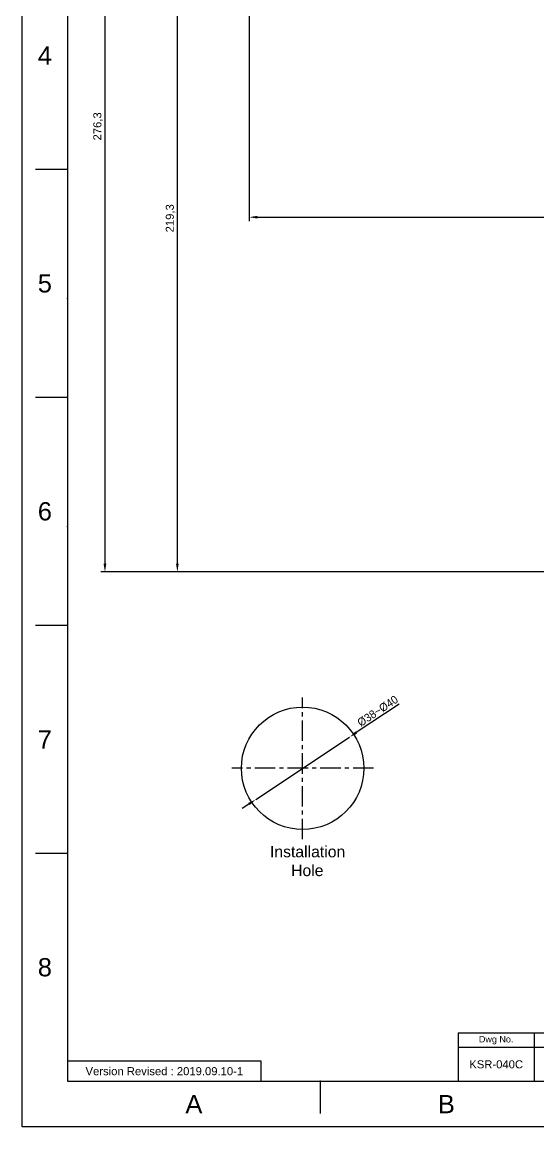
# Model space of a CAD drawing. Header units: millimetres. Extents: x 120 to 1856, y -818 to 764.
# Drawn here: x 119.5 to 279.6, y -755.9 to -413.2 of the extents above; entities that cross this region are included whole.
import ezdxf

# ---------------------------------------------------------------- set-up
doc = ezdxf.new("R2010")
doc.units = ezdxf.units.MM
doc.header["$LTSCALE"] = 0.1
doc.linetypes.add('CENTERX2', pattern=[101.6, 63.5, -12.7, 12.7, -12.7])
for name, color, linetype in [('CENTER', 1, 'CENTERX2'), ('DIM', 3, 'Continuous'), ('FORM', 7, 'Continuous'), ('TEXT', 2, 'Continuous')]:
    doc.layers.add(name, color=color, linetype=linetype)
doc.styles.get("Standard").update_dxf_attribs({"font": 'arial.ttf'})
doc.dimstyles.new('ISO-25', dxfattribs={"dimtxt": 2.5, "dimasz": 2.5, "dimexe": 1.25, "dimexo": 0.625, "dimtad": 1, "dimlfac": 1.33325, "dimtxsty": 'Standard', "dimcen": 2.5, "dimadec": 0, "dimazin": 0, "dimtfac": 1, "dimtmove": 0, "dimatfit": 3, "dimfxl": 0, "dimarcsym": 0})

# ---------------------------------------------------------------- blocks, each defined once
blk = doc.blocks.new('*D79')
at = {"layer": 'Defpoints', "color": 0}
for p in [(221.16, -635.01), (192.02, -654.4)]:
    blk.add_point(p, dxfattribs=at)
at = {"layer": 'DIM', "color": 0, "lineweight": -2}
for p, q in [((236.53, -624.77), (223.24, -633.62)), ((192.02, -654.4), (221.16, -635.01)), ((189.94, -655.78), (187.86, -657.17))]:
    blk.add_line(p, q, dxfattribs=at)
at = {"layer": 'DIM', "color": 0}
for points in [[(223.01, -633.27), (223.47, -633.97), (221.16, -635.01)], [(189.71, -655.43), (190.17, -656.13), (192.02, -654.4)]]:
    blk.add_solid(points, dxfattribs=at)
at = {"layer": 'DIM', "color": 0, "insert": (229.89, -626.94), "char_height": 2.5, "attachment_point": 5, "rotation": 33.6436}
blk.add_mtext('{\\fMS PGothic|b0|i0|c129|p34;%%C38~%%C40}', dxfattribs=at)
blk = doc.blocks.new('*D78')
at = {"layer": 'Defpoints', "color": 0}
for p in [(167.73, -364.44), (190.04, -364.44), (190.04, -583.77)]:
    blk.add_point(p, dxfattribs=at)
at = {"layer": 'DIM', "color": 0, "lineweight": -2}
for p, q in [((189.42, -364.44), (166.48, -364.44)), ((167.73, -581.27), (167.73, -366.94)), ((189.42, -583.77), (166.48, -583.77))]:
    blk.add_line(p, q, dxfattribs=at)
at = {"layer": 'DIM', "color": 0}
for points in [[(167.31, -366.94), (168.14, -366.94), (167.73, -364.44)], [(167.31, -581.27), (168.14, -581.27), (167.73, -583.77)]]:
    blk.add_solid(points, dxfattribs=at)
at = {"layer": 'DIM', "color": 0, "insert": (165.6, -474.1), "char_height": 2.5, "attachment_point": 5, "rotation": 90}
blk.add_mtext('219,3', dxfattribs=at)
blk = doc.blocks.new('*D85')
at = {"layer": 'Defpoints', "color": 0}
for p in [(170.11, -307.42), (145.25, -583.77), (386.14, -583.77)]:
    blk.add_point(p, dxfattribs=at)
at = {"layer": 'DIM', "color": 0, "lineweight": -2}
for p, q in [((169.48, -307.42), (144, -307.42)), ((145.25, -309.92), (145.25, -581.27)), ((385.52, -583.77), (144, -583.77))]:
    blk.add_line(p, q, dxfattribs=at)
at = {"layer": 'DIM', "color": 0}
for points in [[(144.83, -309.92), (145.67, -309.92), (145.25, -307.42)], [(144.83, -581.27), (145.67, -581.27), (145.25, -583.77)]]:
    blk.add_solid(points, dxfattribs=at)
at = {"layer": 'DIM', "color": 0, "insert": (143.12, -445.59), "char_height": 2.5, "attachment_point": 5, "rotation": 90}
blk.add_mtext('276,3', dxfattribs=at)
blk = doc.blocks.new('*D84')
at = {"layer": 'Defpoints', "color": 0}
for p in [(190.04, -364.44), (412.22, -473.76), (412.22, -516.75)]:
    blk.add_point(p, dxfattribs=at)
at = {"layer": 'DIM', "color": 0, "lineweight": -2}
for p, q in [((190.04, -365.06), (190.04, -475.01)), ((412.22, -516.13), (412.22, -472.51)), ((192.54, -473.76), (409.72, -473.76))]:
    blk.add_line(p, q, dxfattribs=at)
at = {"layer": 'DIM', "color": 0}
for points in [[(192.54, -473.34), (192.54, -474.18), (190.04, -473.76)], [(409.72, -473.34), (409.72, -474.18), (412.22, -473.76)]]:
    blk.add_solid(points, dxfattribs=at)
at = {"layer": 'DIM', "color": 0, "insert": (301.13, -471.63), "char_height": 2.5, "attachment_point": 5}
blk.add_mtext('222,2', dxfattribs=at)

msp = doc.modelspace()

# ---------------------------------------------------------------- linework, layer by layer
for p, q in [((133.6792, -176.134), (133.6792, -741.7905)), ((133.6792, -458.9622), (123.6792, -458.9622)), ((133.6792, -529.6693), (123.6792, -529.6693)), ((133.6792, -600.3764), (123.6792, -600.3764)), ((133.6792, -671.0835), (123.6792, -671.0835)), ((133.6792, -741.7905), (525.3964, -741.7905)), ((212.0227, -741.7905), (212.0227, -751.7905))]:
    msp.add_line(p, q)
msp.add_lwpolyline([(119.5378, -161.9925), (539.5378, -161.9925), (539.5378, -755.9319), (119.5378, -755.9319)], close=True)
msp.add_circle((206.5925, -644.7005), 19)
for p in [(133.6792, -498.9622), (133.6792, -569.6693), (133.6792, -600.3764), (133.6792, -671.0835), (212.0227, -741.7905)]:
    msp.add_point(p)
at = {"layer": 'CENTER'}
for p, q in [((206.5925, -666.7005), (206.5925, -622.7005)), ((228.5925, -644.7005), (184.5925, -644.7005))]:
    msp.add_line(p, q, dxfattribs=at)
at = {"layer": 'FORM'}
for p, q in [((254.8964, -726.7905), (525.3964, -726.7905)), ((254.8964, -726.7905), (254.8964, -741.7905)), ((278.3964, -726.7905), (278.3964, -741.7905)), ((325.3964, -731.2905), (254.8964, -731.2905))]:
    msp.add_line(p, q, dxfattribs=at)
msp.add_lwpolyline([(133.6792, -741.7905), (193.6792, -741.7905), (193.6792, -735.5405), (133.6792, -735.5405)], close=True, dxfattribs=at)

# ---------------------------------------------------------------- texts
at = {"char_height": 5.6566, "attachment_point": 5}
for s, width, insert in [('4', 50, (126.6085, -423.6087)), ('5', 50, (126.6085, -494.3158)), ('6', 50, (126.6085, -565.0228)), ('7', 50, (126.6085, -635.7299)), ('8', 50, (126.6085, -706.437)), ('A', 10, (172.8509, -748.8612)), ('B', 10, (251.1944, -748.8612))]:
    msp.add_mtext_dynamic_manual_height_columns(s, width=width, gutter_width=12.5, heights=[0], dxfattribs=dict(at, insert=insert))
at = {"layer": 'TEXT'}
for s, width, insert, char_height, attachment_point in [('{\\W2.03891; }Installation \\P{\\W6.86844; }Hole', 28.122448, (193.6792, -668.8005), 3.5, 1), ('Dwg No.', 23.5, (266.6464, -729.0405), 2, 5), ('KSR-040C', 23.5, (266.6464, -736.5405), 2.5, 5), ('Version Revised : 2019.09.10-1', 60, (163.6792, -738.6655), 2.5, 5)]:
    msp.add_mtext_dynamic_manual_height_columns(s, width=width, gutter_width=12.5, heights=[0], dxfattribs=dict(at, insert=insert, char_height=char_height, attachment_point=attachment_point))

# ---------------------------------------------------------------- dimensions: what is measured, and where the dimension line sits
at = {"layer": 'DIM'}
dim = msp.add_linear_dim(base=(145.2516, -583.7654), p1=(170.1087, -307.4246), p2=(386.1424, -583.7654), angle=90, dimstyle='ISO-25', override={"dimdec": 1, "dimlfac": 1, "dimtdec": 1, "dimfxl": 1.25}, dxfattribs=at)
dim.commit()
dim.dimension.update_dxf_attribs({"geometry": '*D85', "text_midpoint": (143.1242, -445.595)})
dim = msp.add_linear_dim(base=(167.7279, -364.4383), p1=(190.0405, -583.7654), p2=(190.0405, -364.4383), angle=90, dimstyle='ISO-25', override={"dimdec": 1, "dimlfac": 1, "dimtdec": 1, "dimfxl": 1.25}, dxfattribs=at)
dim.commit()
dim.dimension.update_dxf_attribs({"geometry": '*D78', "text_midpoint": (167.7279, -474.1018), "dimtype": 160})
dim = msp.add_linear_dim(base=(412.2207, -473.7616), p1=(190.0405, -364.4383), p2=(412.2207, -516.7539), dimstyle='ISO-25', override={"dimdec": 1, "dimlfac": 1, "dimtdec": 1, "dimfxl": 1.25}, dxfattribs=at)
dim.commit()
dim.dimension.update_dxf_attribs({"geometry": '*D84', "text_midpoint": (301.1306, -471.6342)})
dim = msp.add_diameter_dim_2p(p1=(192.0237, -654.3959), p2=(221.1612, -635.0051), text='{\\fMS PGothic|b0|i0|c129|p34;%%C38~%%C40}', dimstyle='ISO-25', dxfattribs=at)
dim.commit()
dim.dimension.update_dxf_attribs({"geometry": '*D79', "text_midpoint": (229.8901, -626.9438)})

doc.saveas('drawing.dxf')
